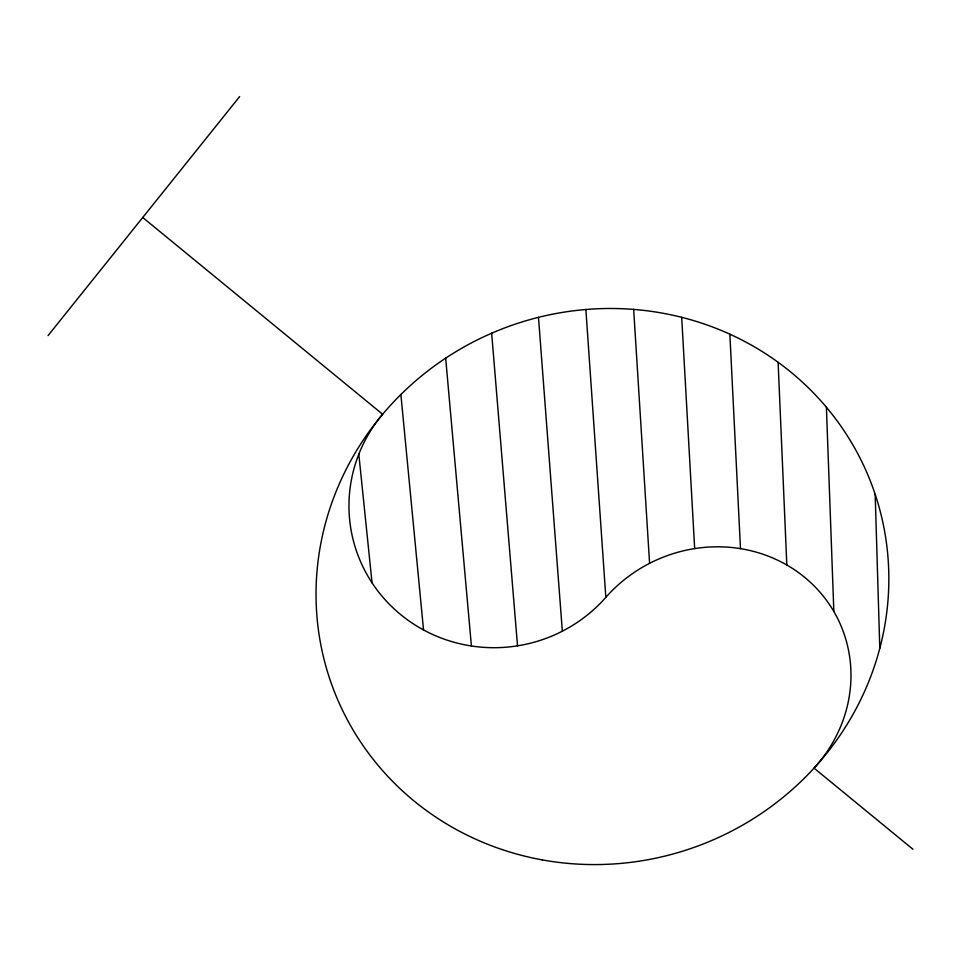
<?xml version="1.0" encoding="UTF-8"?>
<svg xmlns="http://www.w3.org/2000/svg" width="961" height="961" viewBox="0 0 961 961"><rect width="100%" height="100%" fill="white"/><g stroke="black" fill="none" stroke-linecap="round" stroke-linejoin="round"><path stroke-width="1.44" d="M48.05 335.617L239.661 96.568M142.733 217.486L382.634 414.275A146.444 142.973 -11.1 0 0 400.665 614.584A146.444 142.973 -11.1 0 0 605.838 597.358A141.555 133.243 -25.5 0 1 804.621 577.285A141.555 133.243 -25.5 0 1 814.027 768.115L912.95 849.26M358.813 454.217L372.051 582.846M400.881 394.503L423.537 629.948M445.664 358.165L471.407 645.984M491.66 333.203L517.523 645.84M538.484 317.322L562.341 631.185M585.874 309.49L605.838 597.346M633.659 309.394L649.588 563.326M681.697 317.286L694.671 548.599M729.867 334.164L740.487 548.647M778.11 362.261L786.819 564.996M826.4 407.236L833.848 611.508M875.183 494.362L879.795 648.315M542.232 859.891A287.94 276.468 -21.6 0 0 875.027 493.882A287.94 276.468 -21.6 0 0 390.046 405.806A287.94 276.468 -21.6 0 0 542.232 859.891"/></g></svg>
